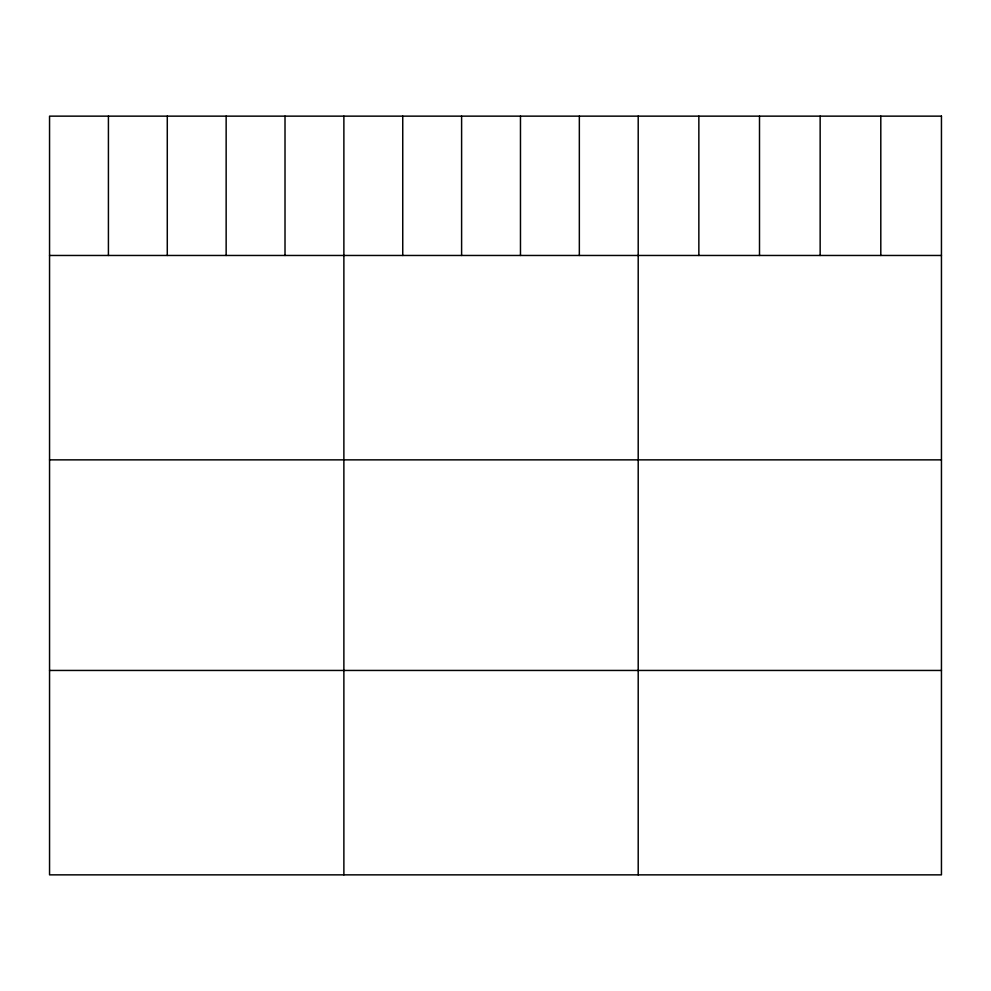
<?xml version="1.0" encoding="UTF-8"?>
<svg xmlns="http://www.w3.org/2000/svg" width="991" height="991" viewBox="0 0 991 991"><rect width="100%" height="100%" fill="white"/><g stroke="black" fill="none" stroke-linecap="round" stroke-linejoin="round"><path stroke-width="1.49" d="M49.55 255.467L941.45 255.467M49.55 459.861L941.45 459.861M49.55 670.449L941.45 670.449M880.801 116.145L880.801 255.467M820.152 116.145L820.152 255.467M759.502 116.145L759.502 255.467M698.853 116.145L698.853 255.467M638.204 116.145L638.204 874.855M579.339 116.145L579.339 255.467M520.473 116.145L520.473 255.467M461.608 116.145L461.608 255.467M402.742 116.145L402.742 255.467M343.877 116.145L343.877 874.855M285.012 116.145L285.012 255.467M226.146 116.145L226.146 255.467M167.281 116.145L167.281 255.467M108.415 116.145L108.415 255.467M941.45 116.145L49.55 116.145L49.55 874.855L941.45 874.855L941.45 116.145"/></g></svg>
